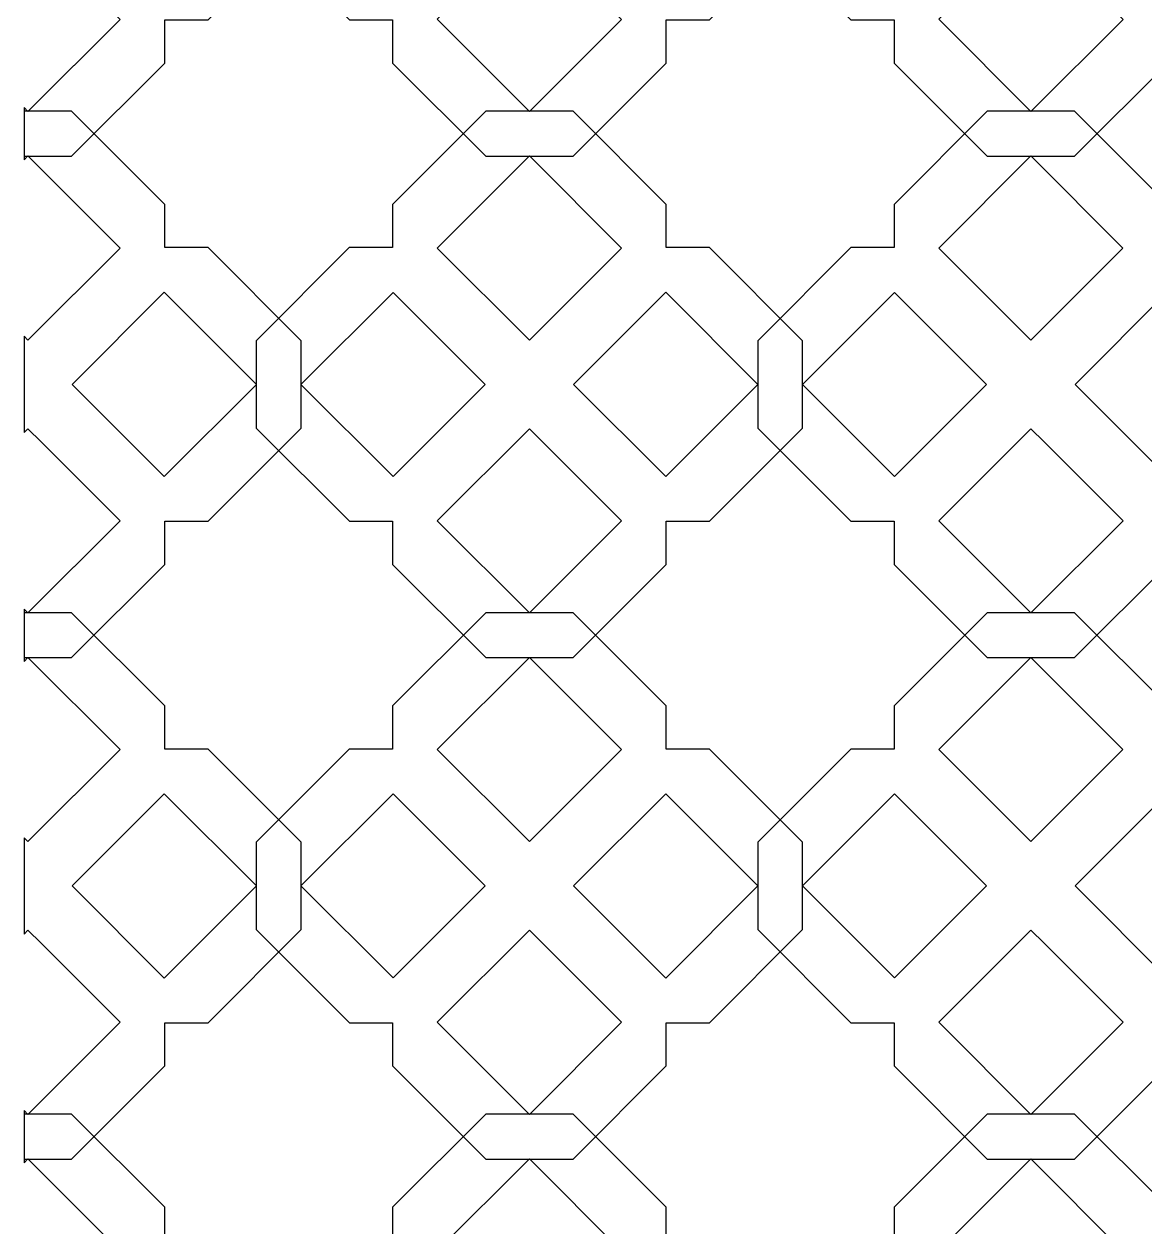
# Model space of a CAD drawing. Header units: centimetres. Extents: x -14.9 to -1.9, y -3.8 to 9.5.
# Drawn here: x -14.876 to -13.323, y -2.125 to -0.459 of the extents above; entities that cross this region are included whole.
import ezdxf

# ---------------------------------------------------------------- set-up
doc = ezdxf.new("R2010")
doc.units = ezdxf.units.CM
doc.header["$MEASUREMENT"] = 0
doc.layers.add('layer 1', color=7, linetype='Continuous')

msp = doc.modelspace()

# ---------------------------------------------------------------- linework, layer by layer
at = {"layer": 'layer 1', "color": 250}
for points, knots in [([(-14.87595, 0.11547), (-14.87595, 0.11547), (-14.80999, 0.11547), (-14.80999, 0.11547), (-14.80999, 0.11547), (-14.80999, 0.11547), (-14.68096, -0.01357), (-14.68096, -0.01357), (-14.68096, -0.01357), (-14.68096, -0.01357), (-14.68097, -0.07348), (-14.68097, -0.07348), (-14.68097, -0.07348), (-14.68097, -0.07348), (-14.62102, -0.07349), (-14.62102, -0.07349), (-14.62102, -0.07349), (-14.62102, -0.07349), (-14.49202, -0.20254), (-14.49202, -0.20254), (-14.49202, -0.20254), (-14.49202, -0.20254), (-14.49203, -0.32367), (-14.49203, -0.32367), (-14.49203, -0.32367), (-14.49203, -0.32367), (-14.62106, -0.45268), (-14.62106, -0.45268), (-14.62106, -0.45268), (-14.62106, -0.45268), (-14.68097, -0.45268), (-14.68097, -0.45268), (-14.68097, -0.45268), (-14.68097, -0.45268), (-14.681, -0.51259), (-14.681, -0.51259), (-14.681, -0.51259), (-14.681, -0.51259), (-14.81001, -0.64165), (-14.81001, -0.64165), (-14.81001, -0.64165), (-14.81001, -0.64165), (-14.87595, -0.64164), (-14.87595, -0.64164), (-14.87595, -0.64164), (-14.87595, -0.64164), (-14.87595, -0.57429), (-14.87595, -0.57429), (-14.87595, -0.57429), (-14.87595, -0.57429), (-14.87058, -0.57966), (-14.87058, -0.57966), (-14.87058, -0.57966), (-14.87058, -0.57966), (-14.74292, -0.45204), (-14.74292, -0.45204), (-14.74292, -0.45204), (-14.74292, -0.45204), (-14.85221, -0.34268), (-14.85221, -0.34268), (-14.85221, -0.34268), (-14.85221, -0.34268), (-14.87052, -0.32438), (-14.87052, -0.32438), (-14.87052, -0.32438), (-14.87052, -0.32438), (-14.87595, -0.32981), (-14.87595, -0.32981), (-14.87595, -0.32981), (-14.87595, -0.32981), (-14.87595, -0.19641), (-14.87595, -0.19641), (-14.87595, -0.19641), (-14.87595, -0.19641), (-14.87059, -0.20177), (-14.87059, -0.20177), (-14.87059, -0.20177), (-14.87059, -0.20177), (-14.74294, -0.07417), (-14.74294, -0.07417), (-14.74294, -0.07417), (-14.74294, -0.07417), (-14.87051, 0.05349), (-14.87051, 0.05349), (-14.87051, 0.05349), (-14.87051, 0.05349), (-14.87595, 0.04805), (-14.87595, 0.04805), (-14.87595, 0.04805), (-14.87595, 0.04805), (-14.87595, 0.11547), (-14.87595, 0.11547)], [0, 0, 0, 0, 0.0416667, 0.0416667, 0.0416667, 0.0416667, 0.0833333, 0.0833333, 0.0833333, 0.0833333, 0.125, 0.125, 0.125, 0.125, 0.1666667, 0.1666667, 0.1666667, 0.1666667, 0.2083333, 0.2083333, 0.2083333, 0.2083333, 0.25, 0.25, 0.25, 0.25, 0.2916667, 0.2916667, 0.2916667, 0.2916667, 0.3333333, 0.3333333, 0.3333333, 0.3333333, 0.375, 0.375, 0.375, 0.375, 0.4166667, 0.4166667, 0.4166667, 0.4166667, 0.4583333, 0.4583333, 0.4583333, 0.4583333, 0.5, 0.5, 0.5, 0.5, 0.5416667, 0.5416667, 0.5416667, 0.5416667, 0.5833333, 0.5833333, 0.5833333, 0.5833333, 0.625, 0.625, 0.625, 0.625, 0.6666667, 0.6666667, 0.6666667, 0.6666667, 0.7083333, 0.7083333, 0.7083333, 0.7083333, 0.75, 0.75, 0.75, 0.75, 0.7916667, 0.7916667, 0.7916667, 0.7916667, 0.8333333, 0.8333333, 0.8333333, 0.8333333, 0.875, 0.875, 0.875, 0.875, 0.9166667, 0.9166667, 0.9166667, 0.9166667, 1, 1, 1, 1]), ([(-14.23626, -0.64163), (-14.23626, -0.64163), (-14.36526, -0.51262), (-14.36526, -0.51262), (-14.36526, -0.51262), (-14.36526, -0.51262), (-14.36526, -0.45267), (-14.36526, -0.45267), (-14.36526, -0.45267), (-14.36526, -0.45267), (-14.4252, -0.45265), (-14.4252, -0.45265), (-14.4252, -0.45265), (-14.4252, -0.45265), (-14.55423, -0.32366), (-14.55423, -0.32366), (-14.55423, -0.32366), (-14.55423, -0.32366), (-14.55419, -0.20249), (-14.55419, -0.20249), (-14.55419, -0.20249), (-14.55419, -0.20249), (-14.42523, -0.07346), (-14.42523, -0.07346), (-14.42523, -0.07346), (-14.42523, -0.07346), (-14.36527, -0.07346), (-14.36527, -0.07346), (-14.36527, -0.07346), (-14.36527, -0.07346), (-14.36526, -0.01357), (-14.36526, -0.01357), (-14.36526, -0.01357), (-14.36526, -0.01357), (-14.23623, 0.11547), (-14.23623, 0.11547), (-14.23623, 0.11547), (-14.23623, 0.11547), (-14.11511, 0.11547), (-14.11511, 0.11547), (-14.11511, 0.11547), (-14.11511, 0.11547), (-13.98609, -0.01357), (-13.98609, -0.01357), (-13.98609, -0.01357), (-13.98609, -0.01357), (-13.9861, -0.07348), (-13.9861, -0.07348), (-13.9861, -0.07348), (-13.9861, -0.07348), (-13.92614, -0.07349), (-13.92614, -0.07349), (-13.92614, -0.07349), (-13.92614, -0.07349), (-13.79714, -0.20254), (-13.79714, -0.20254), (-13.79714, -0.20254), (-13.79714, -0.20254), (-13.79715, -0.32367), (-13.79715, -0.32367), (-13.79715, -0.32367), (-13.79715, -0.32367), (-13.92618, -0.45268), (-13.92618, -0.45268), (-13.92618, -0.45268), (-13.92618, -0.45268), (-13.9861, -0.45268), (-13.9861, -0.45268), (-13.9861, -0.45268), (-13.9861, -0.45268), (-13.98612, -0.51259), (-13.98612, -0.51259), (-13.98612, -0.51259), (-13.98612, -0.51259), (-14.11513, -0.64165), (-14.11513, -0.64165), (-14.11513, -0.64165), (-14.11513, -0.64165), (-14.23626, -0.64163), (-14.23626, -0.64163)], [0, 0, 0, 0, 0.047619, 0.047619, 0.047619, 0.047619, 0.0952381, 0.0952381, 0.0952381, 0.0952381, 0.1428571, 0.1428571, 0.1428571, 0.1428571, 0.1904762, 0.1904762, 0.1904762, 0.1904762, 0.2380952, 0.2380952, 0.2380952, 0.2380952, 0.2857143, 0.2857143, 0.2857143, 0.2857143, 0.3333333, 0.3333333, 0.3333333, 0.3333333, 0.3809524, 0.3809524, 0.3809524, 0.3809524, 0.4285714, 0.4285714, 0.4285714, 0.4285714, 0.4761905, 0.4761905, 0.4761905, 0.4761905, 0.5238095, 0.5238095, 0.5238095, 0.5238095, 0.5714286, 0.5714286, 0.5714286, 0.5714286, 0.6190476, 0.6190476, 0.6190476, 0.6190476, 0.6666667, 0.6666667, 0.6666667, 0.6666667, 0.7142857, 0.7142857, 0.7142857, 0.7142857, 0.7619048, 0.7619048, 0.7619048, 0.7619048, 0.8095238, 0.8095238, 0.8095238, 0.8095238, 0.8571429, 0.8571429, 0.8571429, 0.8571429, 0.9047619, 0.9047619, 0.9047619, 0.9047619, 1, 1, 1, 1]), ([(-13.54138, -0.64163), (-13.54138, -0.64163), (-13.67038, -0.51262), (-13.67038, -0.51262), (-13.67038, -0.51262), (-13.67038, -0.51262), (-13.67038, -0.45267), (-13.67038, -0.45267), (-13.67038, -0.45267), (-13.67038, -0.45267), (-13.73032, -0.45265), (-13.73032, -0.45265), (-13.73032, -0.45265), (-13.73032, -0.45265), (-13.85935, -0.32366), (-13.85935, -0.32366), (-13.85935, -0.32366), (-13.85935, -0.32366), (-13.85931, -0.20249), (-13.85931, -0.20249), (-13.85931, -0.20249), (-13.85931, -0.20249), (-13.73035, -0.07346), (-13.73035, -0.07346), (-13.73035, -0.07346), (-13.73035, -0.07346), (-13.67039, -0.07346), (-13.67039, -0.07346), (-13.67039, -0.07346), (-13.67039, -0.07346), (-13.67038, -0.01357), (-13.67038, -0.01357), (-13.67038, -0.01357), (-13.67038, -0.01357), (-13.54135, 0.11547), (-13.54135, 0.11547), (-13.54135, 0.11547), (-13.54135, 0.11547), (-13.42023, 0.11547), (-13.42023, 0.11547), (-13.42023, 0.11547), (-13.42023, 0.11547), (-13.29121, -0.01357), (-13.29121, -0.01357), (-13.29121, -0.01357), (-13.29121, -0.01357), (-13.29122, -0.07348), (-13.29122, -0.07348), (-13.29122, -0.07348), (-13.29122, -0.07348), (-13.23126, -0.07349), (-13.23126, -0.07349), (-13.23126, -0.07349), (-13.23126, -0.07349), (-13.10226, -0.20254), (-13.10226, -0.20254), (-13.10226, -0.20254), (-13.10226, -0.20254), (-13.10227, -0.32367), (-13.10227, -0.32367), (-13.10227, -0.32367), (-13.10227, -0.32367), (-13.2313, -0.45268), (-13.2313, -0.45268), (-13.2313, -0.45268), (-13.2313, -0.45268), (-13.29122, -0.45268), (-13.29122, -0.45268), (-13.29122, -0.45268), (-13.29122, -0.45268), (-13.29124, -0.51259), (-13.29124, -0.51259), (-13.29124, -0.51259), (-13.29124, -0.51259), (-13.42025, -0.64165), (-13.42025, -0.64165), (-13.42025, -0.64165), (-13.42025, -0.64165), (-13.54138, -0.64163), (-13.54138, -0.64163)], [0, 0, 0, 0, 0.047619, 0.047619, 0.047619, 0.047619, 0.0952381, 0.0952381, 0.0952381, 0.0952381, 0.1428571, 0.1428571, 0.1428571, 0.1428571, 0.1904762, 0.1904762, 0.1904762, 0.1904762, 0.2380952, 0.2380952, 0.2380952, 0.2380952, 0.2857143, 0.2857143, 0.2857143, 0.2857143, 0.3333333, 0.3333333, 0.3333333, 0.3333333, 0.3809524, 0.3809524, 0.3809524, 0.3809524, 0.4285714, 0.4285714, 0.4285714, 0.4285714, 0.4761905, 0.4761905, 0.4761905, 0.4761905, 0.5238095, 0.5238095, 0.5238095, 0.5238095, 0.5714286, 0.5714286, 0.5714286, 0.5714286, 0.6190476, 0.6190476, 0.6190476, 0.6190476, 0.6666667, 0.6666667, 0.6666667, 0.6666667, 0.7142857, 0.7142857, 0.7142857, 0.7142857, 0.7619048, 0.7619048, 0.7619048, 0.7619048, 0.8095238, 0.8095238, 0.8095238, 0.8095238, 0.8571429, 0.8571429, 0.8571429, 0.8571429, 0.9047619, 0.9047619, 0.9047619, 0.9047619, 1, 1, 1, 1]), ([(-14.15733, -0.34268), (-14.15733, -0.34268), (-14.17564, -0.32438), (-14.17564, -0.32438), (-14.17564, -0.32438), (-14.17564, -0.32438), (-14.30332, -0.45199), (-14.30332, -0.45199), (-14.30332, -0.45199), (-14.30332, -0.45199), (-14.1757, -0.57966), (-14.1757, -0.57966), (-14.1757, -0.57966), (-14.1757, -0.57966), (-14.04804, -0.45204), (-14.04804, -0.45204), (-14.04804, -0.45204), (-14.04804, -0.45204), (-14.15733, -0.34268), (-14.15733, -0.34268)], [0, 0, 0, 0, 0.1666667, 0.1666667, 0.1666667, 0.1666667, 0.3333333, 0.3333333, 0.3333333, 0.3333333, 0.5, 0.5, 0.5, 0.5, 0.6666667, 0.6666667, 0.6666667, 0.6666667, 1, 1, 1, 1]), ([(-13.46245, -0.34268), (-13.46245, -0.34268), (-13.48076, -0.32438), (-13.48076, -0.32438), (-13.48076, -0.32438), (-13.48076, -0.32438), (-13.60844, -0.45199), (-13.60844, -0.45199), (-13.60844, -0.45199), (-13.60844, -0.45199), (-13.48082, -0.57966), (-13.48082, -0.57966), (-13.48082, -0.57966), (-13.48082, -0.57966), (-13.35316, -0.45204), (-13.35316, -0.45204), (-13.35316, -0.45204), (-13.35316, -0.45204), (-13.46245, -0.34268), (-13.46245, -0.34268)], [0, 0, 0, 0, 0.1666667, 0.1666667, 0.1666667, 0.1666667, 0.3333333, 0.3333333, 0.3333333, 0.3333333, 0.5, 0.5, 0.5, 0.5, 0.6666667, 0.6666667, 0.6666667, 0.6666667, 1, 1, 1, 1]), ([(-14.87595, -0.57941), (-14.87595, -0.57941), (-14.80999, -0.57941), (-14.80999, -0.57941), (-14.80999, -0.57941), (-14.80999, -0.57941), (-14.68096, -0.70845), (-14.68096, -0.70845), (-14.68096, -0.70845), (-14.68096, -0.70845), (-14.68097, -0.76836), (-14.68097, -0.76836), (-14.68097, -0.76836), (-14.68097, -0.76836), (-14.62102, -0.76837), (-14.62102, -0.76837), (-14.62102, -0.76837), (-14.62102, -0.76837), (-14.49202, -0.89742), (-14.49202, -0.89742), (-14.49202, -0.89742), (-14.49202, -0.89742), (-14.49203, -1.01855), (-14.49203, -1.01855), (-14.49203, -1.01855), (-14.49203, -1.01855), (-14.62106, -1.14756), (-14.62106, -1.14756), (-14.62106, -1.14756), (-14.62106, -1.14756), (-14.68097, -1.14756), (-14.68097, -1.14756), (-14.68097, -1.14756), (-14.68097, -1.14756), (-14.681, -1.20746), (-14.681, -1.20746), (-14.681, -1.20746), (-14.681, -1.20746), (-14.81001, -1.33653), (-14.81001, -1.33653), (-14.81001, -1.33653), (-14.81001, -1.33653), (-14.87595, -1.33652), (-14.87595, -1.33652), (-14.87595, -1.33652), (-14.87595, -1.33652), (-14.87595, -1.26917), (-14.87595, -1.26917), (-14.87595, -1.26917), (-14.87595, -1.26917), (-14.87058, -1.27454), (-14.87058, -1.27454), (-14.87058, -1.27454), (-14.87058, -1.27454), (-14.74292, -1.14692), (-14.74292, -1.14692), (-14.74292, -1.14692), (-14.74292, -1.14692), (-14.85221, -1.03756), (-14.85221, -1.03756), (-14.85221, -1.03756), (-14.85221, -1.03756), (-14.87052, -1.01926), (-14.87052, -1.01926), (-14.87052, -1.01926), (-14.87052, -1.01926), (-14.87595, -1.02469), (-14.87595, -1.02469), (-14.87595, -1.02469), (-14.87595, -1.02469), (-14.87595, -0.89128), (-14.87595, -0.89128), (-14.87595, -0.89128), (-14.87595, -0.89128), (-14.87059, -0.89664), (-14.87059, -0.89664), (-14.87059, -0.89664), (-14.87059, -0.89664), (-14.74294, -0.76905), (-14.74294, -0.76905), (-14.74294, -0.76905), (-14.74294, -0.76905), (-14.87051, -0.64139), (-14.87051, -0.64139), (-14.87051, -0.64139), (-14.87051, -0.64139), (-14.87595, -0.64683), (-14.87595, -0.64683), (-14.87595, -0.64683), (-14.87595, -0.64683), (-14.87595, -0.57941), (-14.87595, -0.57941)], [0, 0, 0, 0, 0.0416667, 0.0416667, 0.0416667, 0.0416667, 0.0833333, 0.0833333, 0.0833333, 0.0833333, 0.125, 0.125, 0.125, 0.125, 0.1666667, 0.1666667, 0.1666667, 0.1666667, 0.2083333, 0.2083333, 0.2083333, 0.2083333, 0.25, 0.25, 0.25, 0.25, 0.2916667, 0.2916667, 0.2916667, 0.2916667, 0.3333333, 0.3333333, 0.3333333, 0.3333333, 0.375, 0.375, 0.375, 0.375, 0.4166667, 0.4166667, 0.4166667, 0.4166667, 0.4583333, 0.4583333, 0.4583333, 0.4583333, 0.5, 0.5, 0.5, 0.5, 0.5416667, 0.5416667, 0.5416667, 0.5416667, 0.5833333, 0.5833333, 0.5833333, 0.5833333, 0.625, 0.625, 0.625, 0.625, 0.6666667, 0.6666667, 0.6666667, 0.6666667, 0.7083333, 0.7083333, 0.7083333, 0.7083333, 0.75, 0.75, 0.75, 0.75, 0.7916667, 0.7916667, 0.7916667, 0.7916667, 0.8333333, 0.8333333, 0.8333333, 0.8333333, 0.875, 0.875, 0.875, 0.875, 0.9166667, 0.9166667, 0.9166667, 0.9166667, 1, 1, 1, 1]), ([(-14.23626, -1.33651), (-14.23626, -1.33651), (-14.36526, -1.2075), (-14.36526, -1.2075), (-14.36526, -1.2075), (-14.36526, -1.2075), (-14.36526, -1.14755), (-14.36526, -1.14755), (-14.36526, -1.14755), (-14.36526, -1.14755), (-14.4252, -1.14753), (-14.4252, -1.14753), (-14.4252, -1.14753), (-14.4252, -1.14753), (-14.55423, -1.01854), (-14.55423, -1.01854), (-14.55423, -1.01854), (-14.55423, -1.01854), (-14.55419, -0.89737), (-14.55419, -0.89737), (-14.55419, -0.89737), (-14.55419, -0.89737), (-14.42523, -0.76834), (-14.42523, -0.76834), (-14.42523, -0.76834), (-14.42523, -0.76834), (-14.36527, -0.76834), (-14.36527, -0.76834), (-14.36527, -0.76834), (-14.36527, -0.76834), (-14.36526, -0.70845), (-14.36526, -0.70845), (-14.36526, -0.70845), (-14.36526, -0.70845), (-14.23623, -0.57941), (-14.23623, -0.57941), (-14.23623, -0.57941), (-14.23623, -0.57941), (-14.11511, -0.57941), (-14.11511, -0.57941), (-14.11511, -0.57941), (-14.11511, -0.57941), (-13.98609, -0.70845), (-13.98609, -0.70845), (-13.98609, -0.70845), (-13.98609, -0.70845), (-13.9861, -0.76836), (-13.9861, -0.76836), (-13.9861, -0.76836), (-13.9861, -0.76836), (-13.92614, -0.76837), (-13.92614, -0.76837), (-13.92614, -0.76837), (-13.92614, -0.76837), (-13.79714, -0.89742), (-13.79714, -0.89742), (-13.79714, -0.89742), (-13.79714, -0.89742), (-13.79715, -1.01855), (-13.79715, -1.01855), (-13.79715, -1.01855), (-13.79715, -1.01855), (-13.92618, -1.14756), (-13.92618, -1.14756), (-13.92618, -1.14756), (-13.92618, -1.14756), (-13.9861, -1.14756), (-13.9861, -1.14756), (-13.9861, -1.14756), (-13.9861, -1.14756), (-13.98612, -1.20746), (-13.98612, -1.20746), (-13.98612, -1.20746), (-13.98612, -1.20746), (-14.11513, -1.33653), (-14.11513, -1.33653), (-14.11513, -1.33653), (-14.11513, -1.33653), (-14.23626, -1.33651), (-14.23626, -1.33651)], [0, 0, 0, 0, 0.047619, 0.047619, 0.047619, 0.047619, 0.0952381, 0.0952381, 0.0952381, 0.0952381, 0.1428571, 0.1428571, 0.1428571, 0.1428571, 0.1904762, 0.1904762, 0.1904762, 0.1904762, 0.2380952, 0.2380952, 0.2380952, 0.2380952, 0.2857143, 0.2857143, 0.2857143, 0.2857143, 0.3333333, 0.3333333, 0.3333333, 0.3333333, 0.3809524, 0.3809524, 0.3809524, 0.3809524, 0.4285714, 0.4285714, 0.4285714, 0.4285714, 0.4761905, 0.4761905, 0.4761905, 0.4761905, 0.5238095, 0.5238095, 0.5238095, 0.5238095, 0.5714286, 0.5714286, 0.5714286, 0.5714286, 0.6190476, 0.6190476, 0.6190476, 0.6190476, 0.6666667, 0.6666667, 0.6666667, 0.6666667, 0.7142857, 0.7142857, 0.7142857, 0.7142857, 0.7619048, 0.7619048, 0.7619048, 0.7619048, 0.8095238, 0.8095238, 0.8095238, 0.8095238, 0.8571429, 0.8571429, 0.8571429, 0.8571429, 0.9047619, 0.9047619, 0.9047619, 0.9047619, 1, 1, 1, 1]), ([(-13.54138, -1.33651), (-13.54138, -1.33651), (-13.67038, -1.2075), (-13.67038, -1.2075), (-13.67038, -1.2075), (-13.67038, -1.2075), (-13.67038, -1.14755), (-13.67038, -1.14755), (-13.67038, -1.14755), (-13.67038, -1.14755), (-13.73032, -1.14753), (-13.73032, -1.14753), (-13.73032, -1.14753), (-13.73032, -1.14753), (-13.85935, -1.01854), (-13.85935, -1.01854), (-13.85935, -1.01854), (-13.85935, -1.01854), (-13.85931, -0.89737), (-13.85931, -0.89737), (-13.85931, -0.89737), (-13.85931, -0.89737), (-13.73035, -0.76834), (-13.73035, -0.76834), (-13.73035, -0.76834), (-13.73035, -0.76834), (-13.67039, -0.76834), (-13.67039, -0.76834), (-13.67039, -0.76834), (-13.67039, -0.76834), (-13.67038, -0.70845), (-13.67038, -0.70845), (-13.67038, -0.70845), (-13.67038, -0.70845), (-13.54135, -0.57941), (-13.54135, -0.57941), (-13.54135, -0.57941), (-13.54135, -0.57941), (-13.42023, -0.57941), (-13.42023, -0.57941), (-13.42023, -0.57941), (-13.42023, -0.57941), (-13.29121, -0.70845), (-13.29121, -0.70845), (-13.29121, -0.70845), (-13.29121, -0.70845), (-13.29122, -0.76836), (-13.29122, -0.76836), (-13.29122, -0.76836), (-13.29122, -0.76836), (-13.23126, -0.76837), (-13.23126, -0.76837), (-13.23126, -0.76837), (-13.23126, -0.76837), (-13.10226, -0.89742), (-13.10226, -0.89742), (-13.10226, -0.89742), (-13.10226, -0.89742), (-13.10227, -1.01855), (-13.10227, -1.01855), (-13.10227, -1.01855), (-13.10227, -1.01855), (-13.2313, -1.14756), (-13.2313, -1.14756), (-13.2313, -1.14756), (-13.2313, -1.14756), (-13.29122, -1.14756), (-13.29122, -1.14756), (-13.29122, -1.14756), (-13.29122, -1.14756), (-13.29124, -1.20746), (-13.29124, -1.20746), (-13.29124, -1.20746), (-13.29124, -1.20746), (-13.42025, -1.33653), (-13.42025, -1.33653), (-13.42025, -1.33653), (-13.42025, -1.33653), (-13.54138, -1.33651), (-13.54138, -1.33651)], [0, 0, 0, 0, 0.047619, 0.047619, 0.047619, 0.047619, 0.0952381, 0.0952381, 0.0952381, 0.0952381, 0.1428571, 0.1428571, 0.1428571, 0.1428571, 0.1904762, 0.1904762, 0.1904762, 0.1904762, 0.2380952, 0.2380952, 0.2380952, 0.2380952, 0.2857143, 0.2857143, 0.2857143, 0.2857143, 0.3333333, 0.3333333, 0.3333333, 0.3333333, 0.3809524, 0.3809524, 0.3809524, 0.3809524, 0.4285714, 0.4285714, 0.4285714, 0.4285714, 0.4761905, 0.4761905, 0.4761905, 0.4761905, 0.5238095, 0.5238095, 0.5238095, 0.5238095, 0.5714286, 0.5714286, 0.5714286, 0.5714286, 0.6190476, 0.6190476, 0.6190476, 0.6190476, 0.6666667, 0.6666667, 0.6666667, 0.6666667, 0.7142857, 0.7142857, 0.7142857, 0.7142857, 0.7619048, 0.7619048, 0.7619048, 0.7619048, 0.8095238, 0.8095238, 0.8095238, 0.8095238, 0.8571429, 0.8571429, 0.8571429, 0.8571429, 0.9047619, 0.9047619, 0.9047619, 0.9047619, 1, 1, 1, 1]), ([(-14.17571, -0.89664), (-14.17571, -0.89664), (-14.30334, -0.769), (-14.30334, -0.769), (-14.30334, -0.769), (-14.30334, -0.769), (-14.17563, -0.64139), (-14.17563, -0.64139), (-14.17563, -0.64139), (-14.17563, -0.64139), (-14.04806, -0.76905), (-14.04806, -0.76905), (-14.04806, -0.76905), (-14.04806, -0.76905), (-14.17571, -0.89664), (-14.17571, -0.89664)], [0, 0, 0, 0, 0.2, 0.2, 0.2, 0.2, 0.4, 0.4, 0.4, 0.4, 0.6, 0.6, 0.6, 0.6, 1, 1, 1, 1]), ([(-13.48083, -0.89664), (-13.48083, -0.89664), (-13.60846, -0.769), (-13.60846, -0.769), (-13.60846, -0.769), (-13.60846, -0.769), (-13.48075, -0.64139), (-13.48075, -0.64139), (-13.48075, -0.64139), (-13.48075, -0.64139), (-13.35318, -0.76905), (-13.35318, -0.76905), (-13.35318, -0.76905), (-13.35318, -0.76905), (-13.48083, -0.89664), (-13.48083, -0.89664)], [0, 0, 0, 0, 0.2, 0.2, 0.2, 0.2, 0.4, 0.4, 0.4, 0.4, 0.6, 0.6, 0.6, 0.6, 1, 1, 1, 1]), ([(-14.68162, -1.08562), (-14.68162, -1.08562), (-14.80926, -0.95794), (-14.80926, -0.95794), (-14.80926, -0.95794), (-14.80926, -0.95794), (-14.68161, -0.83031), (-14.68161, -0.83031), (-14.68161, -0.83031), (-14.68161, -0.83031), (-14.55399, -0.95797), (-14.55399, -0.95797), (-14.55399, -0.95797), (-14.55399, -0.95797), (-14.68162, -1.08562), (-14.68162, -1.08562)], [0, 0, 0, 0, 0.2, 0.2, 0.2, 0.2, 0.4, 0.4, 0.4, 0.4, 0.6, 0.6, 0.6, 0.6, 1, 1, 1, 1]), ([(-14.36463, -1.0856), (-14.36463, -1.0856), (-14.49227, -0.95795), (-14.49227, -0.95795), (-14.49227, -0.95795), (-14.49227, -0.95795), (-14.36458, -0.83034), (-14.36458, -0.83034), (-14.36458, -0.83034), (-14.36458, -0.83034), (-14.237, -0.95798), (-14.237, -0.95798), (-14.237, -0.95798), (-14.237, -0.95798), (-14.36463, -1.0856), (-14.36463, -1.0856)], [0, 0, 0, 0, 0.2, 0.2, 0.2, 0.2, 0.4, 0.4, 0.4, 0.4, 0.6, 0.6, 0.6, 0.6, 1, 1, 1, 1]), ([(-13.98674, -1.08562), (-13.98674, -1.08562), (-14.11438, -0.95794), (-14.11438, -0.95794), (-14.11438, -0.95794), (-14.11438, -0.95794), (-13.98673, -0.83031), (-13.98673, -0.83031), (-13.98673, -0.83031), (-13.98673, -0.83031), (-13.85911, -0.95797), (-13.85911, -0.95797), (-13.85911, -0.95797), (-13.85911, -0.95797), (-13.98674, -1.08562), (-13.98674, -1.08562)], [0, 0, 0, 0, 0.2, 0.2, 0.2, 0.2, 0.4, 0.4, 0.4, 0.4, 0.6, 0.6, 0.6, 0.6, 1, 1, 1, 1]), ([(-13.66975, -1.0856), (-13.66975, -1.0856), (-13.79739, -0.95795), (-13.79739, -0.95795), (-13.79739, -0.95795), (-13.79739, -0.95795), (-13.6697, -0.83034), (-13.6697, -0.83034), (-13.6697, -0.83034), (-13.6697, -0.83034), (-13.54212, -0.95798), (-13.54212, -0.95798), (-13.54212, -0.95798), (-13.54212, -0.95798), (-13.66975, -1.0856), (-13.66975, -1.0856)], [0, 0, 0, 0, 0.2, 0.2, 0.2, 0.2, 0.4, 0.4, 0.4, 0.4, 0.6, 0.6, 0.6, 0.6, 1, 1, 1, 1]), ([(-13.29186, -1.08562), (-13.29186, -1.08562), (-13.4195, -0.95794), (-13.4195, -0.95794), (-13.4195, -0.95794), (-13.4195, -0.95794), (-13.29185, -0.83031), (-13.29185, -0.83031), (-13.29185, -0.83031), (-13.29185, -0.83031), (-13.16423, -0.95797), (-13.16423, -0.95797), (-13.16423, -0.95797), (-13.16423, -0.95797), (-13.29186, -1.08562), (-13.29186, -1.08562)], [0, 0, 0, 0, 0.2, 0.2, 0.2, 0.2, 0.4, 0.4, 0.4, 0.4, 0.6, 0.6, 0.6, 0.6, 1, 1, 1, 1]), ([(-14.15733, -1.03756), (-14.15733, -1.03756), (-14.17564, -1.01926), (-14.17564, -1.01926), (-14.17564, -1.01926), (-14.17564, -1.01926), (-14.30332, -1.14687), (-14.30332, -1.14687), (-14.30332, -1.14687), (-14.30332, -1.14687), (-14.1757, -1.27454), (-14.1757, -1.27454), (-14.1757, -1.27454), (-14.1757, -1.27454), (-14.04804, -1.14692), (-14.04804, -1.14692), (-14.04804, -1.14692), (-14.04804, -1.14692), (-14.15733, -1.03756), (-14.15733, -1.03756)], [0, 0, 0, 0, 0.1666667, 0.1666667, 0.1666667, 0.1666667, 0.3333333, 0.3333333, 0.3333333, 0.3333333, 0.5, 0.5, 0.5, 0.5, 0.6666667, 0.6666667, 0.6666667, 0.6666667, 1, 1, 1, 1]), ([(-13.46245, -1.03756), (-13.46245, -1.03756), (-13.48076, -1.01926), (-13.48076, -1.01926), (-13.48076, -1.01926), (-13.48076, -1.01926), (-13.60844, -1.14687), (-13.60844, -1.14687), (-13.60844, -1.14687), (-13.60844, -1.14687), (-13.48082, -1.27454), (-13.48082, -1.27454), (-13.48082, -1.27454), (-13.48082, -1.27454), (-13.35316, -1.14692), (-13.35316, -1.14692), (-13.35316, -1.14692), (-13.35316, -1.14692), (-13.46245, -1.03756), (-13.46245, -1.03756)], [0, 0, 0, 0, 0.1666667, 0.1666667, 0.1666667, 0.1666667, 0.3333333, 0.3333333, 0.3333333, 0.3333333, 0.5, 0.5, 0.5, 0.5, 0.6666667, 0.6666667, 0.6666667, 0.6666667, 1, 1, 1, 1]), ([(-14.87595, -1.27429), (-14.87595, -1.27429), (-14.80999, -1.27429), (-14.80999, -1.27429), (-14.80999, -1.27429), (-14.80999, -1.27429), (-14.68096, -1.40333), (-14.68096, -1.40333), (-14.68096, -1.40333), (-14.68096, -1.40333), (-14.68097, -1.46324), (-14.68097, -1.46324), (-14.68097, -1.46324), (-14.68097, -1.46324), (-14.62102, -1.46325), (-14.62102, -1.46325), (-14.62102, -1.46325), (-14.62102, -1.46325), (-14.49202, -1.5923), (-14.49202, -1.5923), (-14.49202, -1.5923), (-14.49202, -1.5923), (-14.49203, -1.71343), (-14.49203, -1.71343), (-14.49203, -1.71343), (-14.49203, -1.71343), (-14.62106, -1.84244), (-14.62106, -1.84244), (-14.62106, -1.84244), (-14.62106, -1.84244), (-14.68097, -1.84244), (-14.68097, -1.84244), (-14.68097, -1.84244), (-14.68097, -1.84244), (-14.681, -1.90234), (-14.681, -1.90234), (-14.681, -1.90234), (-14.681, -1.90234), (-14.81001, -2.03141), (-14.81001, -2.03141), (-14.81001, -2.03141), (-14.81001, -2.03141), (-14.87595, -2.0314), (-14.87595, -2.0314), (-14.87595, -2.0314), (-14.87595, -2.0314), (-14.87595, -1.96405), (-14.87595, -1.96405), (-14.87595, -1.96405), (-14.87595, -1.96405), (-14.87058, -1.96942), (-14.87058, -1.96942), (-14.87058, -1.96942), (-14.87058, -1.96942), (-14.74292, -1.8418), (-14.74292, -1.8418), (-14.74292, -1.8418), (-14.74292, -1.8418), (-14.85221, -1.73244), (-14.85221, -1.73244), (-14.85221, -1.73244), (-14.85221, -1.73244), (-14.87052, -1.71414), (-14.87052, -1.71414), (-14.87052, -1.71414), (-14.87052, -1.71414), (-14.87595, -1.71957), (-14.87595, -1.71957), (-14.87595, -1.71957), (-14.87595, -1.71957), (-14.87595, -1.58616), (-14.87595, -1.58616), (-14.87595, -1.58616), (-14.87595, -1.58616), (-14.87059, -1.59152), (-14.87059, -1.59152), (-14.87059, -1.59152), (-14.87059, -1.59152), (-14.74294, -1.46393), (-14.74294, -1.46393), (-14.74294, -1.46393), (-14.74294, -1.46393), (-14.87051, -1.33627), (-14.87051, -1.33627), (-14.87051, -1.33627), (-14.87051, -1.33627), (-14.87595, -1.34171), (-14.87595, -1.34171), (-14.87595, -1.34171), (-14.87595, -1.34171), (-14.87595, -1.27429), (-14.87595, -1.27429)], [0, 0, 0, 0, 0.0416667, 0.0416667, 0.0416667, 0.0416667, 0.0833333, 0.0833333, 0.0833333, 0.0833333, 0.125, 0.125, 0.125, 0.125, 0.1666667, 0.1666667, 0.1666667, 0.1666667, 0.2083333, 0.2083333, 0.2083333, 0.2083333, 0.25, 0.25, 0.25, 0.25, 0.2916667, 0.2916667, 0.2916667, 0.2916667, 0.3333333, 0.3333333, 0.3333333, 0.3333333, 0.375, 0.375, 0.375, 0.375, 0.4166667, 0.4166667, 0.4166667, 0.4166667, 0.4583333, 0.4583333, 0.4583333, 0.4583333, 0.5, 0.5, 0.5, 0.5, 0.5416667, 0.5416667, 0.5416667, 0.5416667, 0.5833333, 0.5833333, 0.5833333, 0.5833333, 0.625, 0.625, 0.625, 0.625, 0.6666667, 0.6666667, 0.6666667, 0.6666667, 0.7083333, 0.7083333, 0.7083333, 0.7083333, 0.75, 0.75, 0.75, 0.75, 0.7916667, 0.7916667, 0.7916667, 0.7916667, 0.8333333, 0.8333333, 0.8333333, 0.8333333, 0.875, 0.875, 0.875, 0.875, 0.9166667, 0.9166667, 0.9166667, 0.9166667, 1, 1, 1, 1]), ([(-14.23626, -2.03139), (-14.23626, -2.03139), (-14.36526, -1.90238), (-14.36526, -1.90238), (-14.36526, -1.90238), (-14.36526, -1.90238), (-14.36526, -1.84243), (-14.36526, -1.84243), (-14.36526, -1.84243), (-14.36526, -1.84243), (-14.4252, -1.84241), (-14.4252, -1.84241), (-14.4252, -1.84241), (-14.4252, -1.84241), (-14.55423, -1.71342), (-14.55423, -1.71342), (-14.55423, -1.71342), (-14.55423, -1.71342), (-14.55419, -1.59225), (-14.55419, -1.59225), (-14.55419, -1.59225), (-14.55419, -1.59225), (-14.42523, -1.46322), (-14.42523, -1.46322), (-14.42523, -1.46322), (-14.42523, -1.46322), (-14.36527, -1.46322), (-14.36527, -1.46322), (-14.36527, -1.46322), (-14.36527, -1.46322), (-14.36526, -1.40333), (-14.36526, -1.40333), (-14.36526, -1.40333), (-14.36526, -1.40333), (-14.23623, -1.27429), (-14.23623, -1.27429), (-14.23623, -1.27429), (-14.23623, -1.27429), (-14.11511, -1.27429), (-14.11511, -1.27429), (-14.11511, -1.27429), (-14.11511, -1.27429), (-13.98609, -1.40333), (-13.98609, -1.40333), (-13.98609, -1.40333), (-13.98609, -1.40333), (-13.9861, -1.46324), (-13.9861, -1.46324), (-13.9861, -1.46324), (-13.9861, -1.46324), (-13.92614, -1.46325), (-13.92614, -1.46325), (-13.92614, -1.46325), (-13.92614, -1.46325), (-13.79714, -1.5923), (-13.79714, -1.5923), (-13.79714, -1.5923), (-13.79714, -1.5923), (-13.79715, -1.71343), (-13.79715, -1.71343), (-13.79715, -1.71343), (-13.79715, -1.71343), (-13.92618, -1.84244), (-13.92618, -1.84244), (-13.92618, -1.84244), (-13.92618, -1.84244), (-13.9861, -1.84244), (-13.9861, -1.84244), (-13.9861, -1.84244), (-13.9861, -1.84244), (-13.98612, -1.90234), (-13.98612, -1.90234), (-13.98612, -1.90234), (-13.98612, -1.90234), (-14.11513, -2.03141), (-14.11513, -2.03141), (-14.11513, -2.03141), (-14.11513, -2.03141), (-14.23626, -2.03139), (-14.23626, -2.03139)], [0, 0, 0, 0, 0.047619, 0.047619, 0.047619, 0.047619, 0.0952381, 0.0952381, 0.0952381, 0.0952381, 0.1428571, 0.1428571, 0.1428571, 0.1428571, 0.1904762, 0.1904762, 0.1904762, 0.1904762, 0.2380952, 0.2380952, 0.2380952, 0.2380952, 0.2857143, 0.2857143, 0.2857143, 0.2857143, 0.3333333, 0.3333333, 0.3333333, 0.3333333, 0.3809524, 0.3809524, 0.3809524, 0.3809524, 0.4285714, 0.4285714, 0.4285714, 0.4285714, 0.4761905, 0.4761905, 0.4761905, 0.4761905, 0.5238095, 0.5238095, 0.5238095, 0.5238095, 0.5714286, 0.5714286, 0.5714286, 0.5714286, 0.6190476, 0.6190476, 0.6190476, 0.6190476, 0.6666667, 0.6666667, 0.6666667, 0.6666667, 0.7142857, 0.7142857, 0.7142857, 0.7142857, 0.7619048, 0.7619048, 0.7619048, 0.7619048, 0.8095238, 0.8095238, 0.8095238, 0.8095238, 0.8571429, 0.8571429, 0.8571429, 0.8571429, 0.9047619, 0.9047619, 0.9047619, 0.9047619, 1, 1, 1, 1]), ([(-13.54138, -2.03139), (-13.54138, -2.03139), (-13.67038, -1.90238), (-13.67038, -1.90238), (-13.67038, -1.90238), (-13.67038, -1.90238), (-13.67038, -1.84243), (-13.67038, -1.84243), (-13.67038, -1.84243), (-13.67038, -1.84243), (-13.73032, -1.84241), (-13.73032, -1.84241), (-13.73032, -1.84241), (-13.73032, -1.84241), (-13.85935, -1.71342), (-13.85935, -1.71342), (-13.85935, -1.71342), (-13.85935, -1.71342), (-13.85931, -1.59225), (-13.85931, -1.59225), (-13.85931, -1.59225), (-13.85931, -1.59225), (-13.73035, -1.46322), (-13.73035, -1.46322), (-13.73035, -1.46322), (-13.73035, -1.46322), (-13.67039, -1.46322), (-13.67039, -1.46322), (-13.67039, -1.46322), (-13.67039, -1.46322), (-13.67038, -1.40333), (-13.67038, -1.40333), (-13.67038, -1.40333), (-13.67038, -1.40333), (-13.54135, -1.27429), (-13.54135, -1.27429), (-13.54135, -1.27429), (-13.54135, -1.27429), (-13.42023, -1.27429), (-13.42023, -1.27429), (-13.42023, -1.27429), (-13.42023, -1.27429), (-13.29121, -1.40333), (-13.29121, -1.40333), (-13.29121, -1.40333), (-13.29121, -1.40333), (-13.29122, -1.46324), (-13.29122, -1.46324), (-13.29122, -1.46324), (-13.29122, -1.46324), (-13.23126, -1.46325), (-13.23126, -1.46325), (-13.23126, -1.46325), (-13.23126, -1.46325), (-13.10226, -1.5923), (-13.10226, -1.5923), (-13.10226, -1.5923), (-13.10226, -1.5923), (-13.10227, -1.71343), (-13.10227, -1.71343), (-13.10227, -1.71343), (-13.10227, -1.71343), (-13.2313, -1.84244), (-13.2313, -1.84244), (-13.2313, -1.84244), (-13.2313, -1.84244), (-13.29122, -1.84244), (-13.29122, -1.84244), (-13.29122, -1.84244), (-13.29122, -1.84244), (-13.29124, -1.90234), (-13.29124, -1.90234), (-13.29124, -1.90234), (-13.29124, -1.90234), (-13.42025, -2.03141), (-13.42025, -2.03141), (-13.42025, -2.03141), (-13.42025, -2.03141), (-13.54138, -2.03139), (-13.54138, -2.03139)], [0, 0, 0, 0, 0.047619, 0.047619, 0.047619, 0.047619, 0.0952381, 0.0952381, 0.0952381, 0.0952381, 0.1428571, 0.1428571, 0.1428571, 0.1428571, 0.1904762, 0.1904762, 0.1904762, 0.1904762, 0.2380952, 0.2380952, 0.2380952, 0.2380952, 0.2857143, 0.2857143, 0.2857143, 0.2857143, 0.3333333, 0.3333333, 0.3333333, 0.3333333, 0.3809524, 0.3809524, 0.3809524, 0.3809524, 0.4285714, 0.4285714, 0.4285714, 0.4285714, 0.4761905, 0.4761905, 0.4761905, 0.4761905, 0.5238095, 0.5238095, 0.5238095, 0.5238095, 0.5714286, 0.5714286, 0.5714286, 0.5714286, 0.6190476, 0.6190476, 0.6190476, 0.6190476, 0.6666667, 0.6666667, 0.6666667, 0.6666667, 0.7142857, 0.7142857, 0.7142857, 0.7142857, 0.7619048, 0.7619048, 0.7619048, 0.7619048, 0.8095238, 0.8095238, 0.8095238, 0.8095238, 0.8571429, 0.8571429, 0.8571429, 0.8571429, 0.9047619, 0.9047619, 0.9047619, 0.9047619, 1, 1, 1, 1]), ([(-14.17571, -1.59152), (-14.17571, -1.59152), (-14.30334, -1.46388), (-14.30334, -1.46388), (-14.30334, -1.46388), (-14.30334, -1.46388), (-14.17563, -1.33627), (-14.17563, -1.33627), (-14.17563, -1.33627), (-14.17563, -1.33627), (-14.04806, -1.46393), (-14.04806, -1.46393), (-14.04806, -1.46393), (-14.04806, -1.46393), (-14.17571, -1.59152), (-14.17571, -1.59152)], [0, 0, 0, 0, 0.2, 0.2, 0.2, 0.2, 0.4, 0.4, 0.4, 0.4, 0.6, 0.6, 0.6, 0.6, 1, 1, 1, 1]), ([(-13.48083, -1.59152), (-13.48083, -1.59152), (-13.60846, -1.46388), (-13.60846, -1.46388), (-13.60846, -1.46388), (-13.60846, -1.46388), (-13.48075, -1.33627), (-13.48075, -1.33627), (-13.48075, -1.33627), (-13.48075, -1.33627), (-13.35318, -1.46393), (-13.35318, -1.46393), (-13.35318, -1.46393), (-13.35318, -1.46393), (-13.48083, -1.59152), (-13.48083, -1.59152)], [0, 0, 0, 0, 0.2, 0.2, 0.2, 0.2, 0.4, 0.4, 0.4, 0.4, 0.6, 0.6, 0.6, 0.6, 1, 1, 1, 1]), ([(-14.68162, -1.7805), (-14.68162, -1.7805), (-14.80926, -1.65282), (-14.80926, -1.65282), (-14.80926, -1.65282), (-14.80926, -1.65282), (-14.68161, -1.52519), (-14.68161, -1.52519), (-14.68161, -1.52519), (-14.68161, -1.52519), (-14.55399, -1.65285), (-14.55399, -1.65285), (-14.55399, -1.65285), (-14.55399, -1.65285), (-14.68162, -1.7805), (-14.68162, -1.7805)], [0, 0, 0, 0, 0.2, 0.2, 0.2, 0.2, 0.4, 0.4, 0.4, 0.4, 0.6, 0.6, 0.6, 0.6, 1, 1, 1, 1]), ([(-14.36463, -1.78048), (-14.36463, -1.78048), (-14.49227, -1.65283), (-14.49227, -1.65283), (-14.49227, -1.65283), (-14.49227, -1.65283), (-14.36458, -1.52522), (-14.36458, -1.52522), (-14.36458, -1.52522), (-14.36458, -1.52522), (-14.237, -1.65286), (-14.237, -1.65286), (-14.237, -1.65286), (-14.237, -1.65286), (-14.36463, -1.78048), (-14.36463, -1.78048)], [0, 0, 0, 0, 0.2, 0.2, 0.2, 0.2, 0.4, 0.4, 0.4, 0.4, 0.6, 0.6, 0.6, 0.6, 1, 1, 1, 1]), ([(-13.98674, -1.7805), (-13.98674, -1.7805), (-14.11438, -1.65282), (-14.11438, -1.65282), (-14.11438, -1.65282), (-14.11438, -1.65282), (-13.98673, -1.52519), (-13.98673, -1.52519), (-13.98673, -1.52519), (-13.98673, -1.52519), (-13.85911, -1.65285), (-13.85911, -1.65285), (-13.85911, -1.65285), (-13.85911, -1.65285), (-13.98674, -1.7805), (-13.98674, -1.7805)], [0, 0, 0, 0, 0.2, 0.2, 0.2, 0.2, 0.4, 0.4, 0.4, 0.4, 0.6, 0.6, 0.6, 0.6, 1, 1, 1, 1]), ([(-13.66975, -1.78048), (-13.66975, -1.78048), (-13.79739, -1.65283), (-13.79739, -1.65283), (-13.79739, -1.65283), (-13.79739, -1.65283), (-13.6697, -1.52522), (-13.6697, -1.52522), (-13.6697, -1.52522), (-13.6697, -1.52522), (-13.54212, -1.65286), (-13.54212, -1.65286), (-13.54212, -1.65286), (-13.54212, -1.65286), (-13.66975, -1.78048), (-13.66975, -1.78048)], [0, 0, 0, 0, 0.2, 0.2, 0.2, 0.2, 0.4, 0.4, 0.4, 0.4, 0.6, 0.6, 0.6, 0.6, 1, 1, 1, 1]), ([(-13.29186, -1.7805), (-13.29186, -1.7805), (-13.4195, -1.65282), (-13.4195, -1.65282), (-13.4195, -1.65282), (-13.4195, -1.65282), (-13.29185, -1.52519), (-13.29185, -1.52519), (-13.29185, -1.52519), (-13.29185, -1.52519), (-13.16423, -1.65285), (-13.16423, -1.65285), (-13.16423, -1.65285), (-13.16423, -1.65285), (-13.29186, -1.7805), (-13.29186, -1.7805)], [0, 0, 0, 0, 0.2, 0.2, 0.2, 0.2, 0.4, 0.4, 0.4, 0.4, 0.6, 0.6, 0.6, 0.6, 1, 1, 1, 1]), ([(-14.15733, -1.73244), (-14.15733, -1.73244), (-14.17564, -1.71414), (-14.17564, -1.71414), (-14.17564, -1.71414), (-14.17564, -1.71414), (-14.30332, -1.84175), (-14.30332, -1.84175), (-14.30332, -1.84175), (-14.30332, -1.84175), (-14.1757, -1.96942), (-14.1757, -1.96942), (-14.1757, -1.96942), (-14.1757, -1.96942), (-14.04804, -1.8418), (-14.04804, -1.8418), (-14.04804, -1.8418), (-14.04804, -1.8418), (-14.15733, -1.73244), (-14.15733, -1.73244)], [0, 0, 0, 0, 0.1666667, 0.1666667, 0.1666667, 0.1666667, 0.3333333, 0.3333333, 0.3333333, 0.3333333, 0.5, 0.5, 0.5, 0.5, 0.6666667, 0.6666667, 0.6666667, 0.6666667, 1, 1, 1, 1]), ([(-13.46245, -1.73244), (-13.46245, -1.73244), (-13.48076, -1.71414), (-13.48076, -1.71414), (-13.48076, -1.71414), (-13.48076, -1.71414), (-13.60844, -1.84175), (-13.60844, -1.84175), (-13.60844, -1.84175), (-13.60844, -1.84175), (-13.48082, -1.96942), (-13.48082, -1.96942), (-13.48082, -1.96942), (-13.48082, -1.96942), (-13.35316, -1.8418), (-13.35316, -1.8418), (-13.35316, -1.8418), (-13.35316, -1.8418), (-13.46245, -1.73244), (-13.46245, -1.73244)], [0, 0, 0, 0, 0.1666667, 0.1666667, 0.1666667, 0.1666667, 0.3333333, 0.3333333, 0.3333333, 0.3333333, 0.5, 0.5, 0.5, 0.5, 0.6666667, 0.6666667, 0.6666667, 0.6666667, 1, 1, 1, 1]), ([(-14.87595, -1.96917), (-14.87595, -1.96917), (-14.80999, -1.96917), (-14.80999, -1.96917), (-14.80999, -1.96917), (-14.80999, -1.96917), (-14.68096, -2.09821), (-14.68096, -2.09821), (-14.68096, -2.09821), (-14.68096, -2.09821), (-14.68097, -2.15812), (-14.68097, -2.15812), (-14.68097, -2.15812), (-14.68097, -2.15812), (-14.62102, -2.15813), (-14.62102, -2.15813), (-14.62102, -2.15813), (-14.62102, -2.15813), (-14.49202, -2.28718), (-14.49202, -2.28718), (-14.49202, -2.28718), (-14.49202, -2.28718), (-14.49203, -2.40831), (-14.49203, -2.40831), (-14.49203, -2.40831), (-14.49203, -2.40831), (-14.62106, -2.53732), (-14.62106, -2.53732), (-14.62106, -2.53732), (-14.62106, -2.53732), (-14.68097, -2.53732), (-14.68097, -2.53732), (-14.68097, -2.53732), (-14.68097, -2.53732), (-14.681, -2.59722), (-14.681, -2.59722), (-14.681, -2.59722), (-14.681, -2.59722), (-14.81001, -2.72629), (-14.81001, -2.72629), (-14.81001, -2.72629), (-14.81001, -2.72629), (-14.87595, -2.72628), (-14.87595, -2.72628), (-14.87595, -2.72628), (-14.87595, -2.72628), (-14.87595, -2.65893), (-14.87595, -2.65893), (-14.87595, -2.65893), (-14.87595, -2.65893), (-14.87058, -2.6643), (-14.87058, -2.6643), (-14.87058, -2.6643), (-14.87058, -2.6643), (-14.74292, -2.53668), (-14.74292, -2.53668), (-14.74292, -2.53668), (-14.74292, -2.53668), (-14.85221, -2.42732), (-14.85221, -2.42732), (-14.85221, -2.42732), (-14.85221, -2.42732), (-14.87052, -2.40902), (-14.87052, -2.40902), (-14.87052, -2.40902), (-14.87052, -2.40902), (-14.87595, -2.41445), (-14.87595, -2.41445), (-14.87595, -2.41445), (-14.87595, -2.41445), (-14.87595, -2.28104), (-14.87595, -2.28104), (-14.87595, -2.28104), (-14.87595, -2.28104), (-14.87059, -2.2864), (-14.87059, -2.2864), (-14.87059, -2.2864), (-14.87059, -2.2864), (-14.74294, -2.15881), (-14.74294, -2.15881), (-14.74294, -2.15881), (-14.74294, -2.15881), (-14.87051, -2.03115), (-14.87051, -2.03115), (-14.87051, -2.03115), (-14.87051, -2.03115), (-14.87595, -2.03659), (-14.87595, -2.03659), (-14.87595, -2.03659), (-14.87595, -2.03659), (-14.87595, -1.96917), (-14.87595, -1.96917)], [0, 0, 0, 0, 0.0416667, 0.0416667, 0.0416667, 0.0416667, 0.0833333, 0.0833333, 0.0833333, 0.0833333, 0.125, 0.125, 0.125, 0.125, 0.1666667, 0.1666667, 0.1666667, 0.1666667, 0.2083333, 0.2083333, 0.2083333, 0.2083333, 0.25, 0.25, 0.25, 0.25, 0.2916667, 0.2916667, 0.2916667, 0.2916667, 0.3333333, 0.3333333, 0.3333333, 0.3333333, 0.375, 0.375, 0.375, 0.375, 0.4166667, 0.4166667, 0.4166667, 0.4166667, 0.4583333, 0.4583333, 0.4583333, 0.4583333, 0.5, 0.5, 0.5, 0.5, 0.5416667, 0.5416667, 0.5416667, 0.5416667, 0.5833333, 0.5833333, 0.5833333, 0.5833333, 0.625, 0.625, 0.625, 0.625, 0.6666667, 0.6666667, 0.6666667, 0.6666667, 0.7083333, 0.7083333, 0.7083333, 0.7083333, 0.75, 0.75, 0.75, 0.75, 0.7916667, 0.7916667, 0.7916667, 0.7916667, 0.8333333, 0.8333333, 0.8333333, 0.8333333, 0.875, 0.875, 0.875, 0.875, 0.9166667, 0.9166667, 0.9166667, 0.9166667, 1, 1, 1, 1]), ([(-14.23626, -2.72627), (-14.23626, -2.72627), (-14.36526, -2.59726), (-14.36526, -2.59726), (-14.36526, -2.59726), (-14.36526, -2.59726), (-14.36526, -2.53731), (-14.36526, -2.53731), (-14.36526, -2.53731), (-14.36526, -2.53731), (-14.4252, -2.53729), (-14.4252, -2.53729), (-14.4252, -2.53729), (-14.4252, -2.53729), (-14.55423, -2.4083), (-14.55423, -2.4083), (-14.55423, -2.4083), (-14.55423, -2.4083), (-14.55419, -2.28713), (-14.55419, -2.28713), (-14.55419, -2.28713), (-14.55419, -2.28713), (-14.42523, -2.1581), (-14.42523, -2.1581), (-14.42523, -2.1581), (-14.42523, -2.1581), (-14.36527, -2.1581), (-14.36527, -2.1581), (-14.36527, -2.1581), (-14.36527, -2.1581), (-14.36526, -2.09821), (-14.36526, -2.09821), (-14.36526, -2.09821), (-14.36526, -2.09821), (-14.23623, -1.96917), (-14.23623, -1.96917), (-14.23623, -1.96917), (-14.23623, -1.96917), (-14.11511, -1.96917), (-14.11511, -1.96917), (-14.11511, -1.96917), (-14.11511, -1.96917), (-13.98609, -2.09821), (-13.98609, -2.09821), (-13.98609, -2.09821), (-13.98609, -2.09821), (-13.9861, -2.15812), (-13.9861, -2.15812), (-13.9861, -2.15812), (-13.9861, -2.15812), (-13.92614, -2.15813), (-13.92614, -2.15813), (-13.92614, -2.15813), (-13.92614, -2.15813), (-13.79714, -2.28718), (-13.79714, -2.28718), (-13.79714, -2.28718), (-13.79714, -2.28718), (-13.79715, -2.40831), (-13.79715, -2.40831), (-13.79715, -2.40831), (-13.79715, -2.40831), (-13.92618, -2.53732), (-13.92618, -2.53732), (-13.92618, -2.53732), (-13.92618, -2.53732), (-13.9861, -2.53732), (-13.9861, -2.53732), (-13.9861, -2.53732), (-13.9861, -2.53732), (-13.98612, -2.59722), (-13.98612, -2.59722), (-13.98612, -2.59722), (-13.98612, -2.59722), (-14.11513, -2.72629), (-14.11513, -2.72629), (-14.11513, -2.72629), (-14.11513, -2.72629), (-14.23626, -2.72627), (-14.23626, -2.72627)], [0, 0, 0, 0, 0.047619, 0.047619, 0.047619, 0.047619, 0.0952381, 0.0952381, 0.0952381, 0.0952381, 0.1428571, 0.1428571, 0.1428571, 0.1428571, 0.1904762, 0.1904762, 0.1904762, 0.1904762, 0.2380952, 0.2380952, 0.2380952, 0.2380952, 0.2857143, 0.2857143, 0.2857143, 0.2857143, 0.3333333, 0.3333333, 0.3333333, 0.3333333, 0.3809524, 0.3809524, 0.3809524, 0.3809524, 0.4285714, 0.4285714, 0.4285714, 0.4285714, 0.4761905, 0.4761905, 0.4761905, 0.4761905, 0.5238095, 0.5238095, 0.5238095, 0.5238095, 0.5714286, 0.5714286, 0.5714286, 0.5714286, 0.6190476, 0.6190476, 0.6190476, 0.6190476, 0.6666667, 0.6666667, 0.6666667, 0.6666667, 0.7142857, 0.7142857, 0.7142857, 0.7142857, 0.7619048, 0.7619048, 0.7619048, 0.7619048, 0.8095238, 0.8095238, 0.8095238, 0.8095238, 0.8571429, 0.8571429, 0.8571429, 0.8571429, 0.9047619, 0.9047619, 0.9047619, 0.9047619, 1, 1, 1, 1]), ([(-13.54138, -2.72627), (-13.54138, -2.72627), (-13.67038, -2.59726), (-13.67038, -2.59726), (-13.67038, -2.59726), (-13.67038, -2.59726), (-13.67038, -2.53731), (-13.67038, -2.53731), (-13.67038, -2.53731), (-13.67038, -2.53731), (-13.73032, -2.53729), (-13.73032, -2.53729), (-13.73032, -2.53729), (-13.73032, -2.53729), (-13.85935, -2.4083), (-13.85935, -2.4083), (-13.85935, -2.4083), (-13.85935, -2.4083), (-13.85931, -2.28713), (-13.85931, -2.28713), (-13.85931, -2.28713), (-13.85931, -2.28713), (-13.73035, -2.1581), (-13.73035, -2.1581), (-13.73035, -2.1581), (-13.73035, -2.1581), (-13.67039, -2.1581), (-13.67039, -2.1581), (-13.67039, -2.1581), (-13.67039, -2.1581), (-13.67038, -2.09821), (-13.67038, -2.09821), (-13.67038, -2.09821), (-13.67038, -2.09821), (-13.54135, -1.96917), (-13.54135, -1.96917), (-13.54135, -1.96917), (-13.54135, -1.96917), (-13.42023, -1.96917), (-13.42023, -1.96917), (-13.42023, -1.96917), (-13.42023, -1.96917), (-13.29121, -2.09821), (-13.29121, -2.09821), (-13.29121, -2.09821), (-13.29121, -2.09821), (-13.29122, -2.15812), (-13.29122, -2.15812), (-13.29122, -2.15812), (-13.29122, -2.15812), (-13.23126, -2.15813), (-13.23126, -2.15813), (-13.23126, -2.15813), (-13.23126, -2.15813), (-13.10226, -2.28718), (-13.10226, -2.28718), (-13.10226, -2.28718), (-13.10226, -2.28718), (-13.10227, -2.40831), (-13.10227, -2.40831), (-13.10227, -2.40831), (-13.10227, -2.40831), (-13.2313, -2.53732), (-13.2313, -2.53732), (-13.2313, -2.53732), (-13.2313, -2.53732), (-13.29122, -2.53732), (-13.29122, -2.53732), (-13.29122, -2.53732), (-13.29122, -2.53732), (-13.29124, -2.59722), (-13.29124, -2.59722), (-13.29124, -2.59722), (-13.29124, -2.59722), (-13.42025, -2.72629), (-13.42025, -2.72629), (-13.42025, -2.72629), (-13.42025, -2.72629), (-13.54138, -2.72627), (-13.54138, -2.72627)], [0, 0, 0, 0, 0.047619, 0.047619, 0.047619, 0.047619, 0.0952381, 0.0952381, 0.0952381, 0.0952381, 0.1428571, 0.1428571, 0.1428571, 0.1428571, 0.1904762, 0.1904762, 0.1904762, 0.1904762, 0.2380952, 0.2380952, 0.2380952, 0.2380952, 0.2857143, 0.2857143, 0.2857143, 0.2857143, 0.3333333, 0.3333333, 0.3333333, 0.3333333, 0.3809524, 0.3809524, 0.3809524, 0.3809524, 0.4285714, 0.4285714, 0.4285714, 0.4285714, 0.4761905, 0.4761905, 0.4761905, 0.4761905, 0.5238095, 0.5238095, 0.5238095, 0.5238095, 0.5714286, 0.5714286, 0.5714286, 0.5714286, 0.6190476, 0.6190476, 0.6190476, 0.6190476, 0.6666667, 0.6666667, 0.6666667, 0.6666667, 0.7142857, 0.7142857, 0.7142857, 0.7142857, 0.7619048, 0.7619048, 0.7619048, 0.7619048, 0.8095238, 0.8095238, 0.8095238, 0.8095238, 0.8571429, 0.8571429, 0.8571429, 0.8571429, 0.9047619, 0.9047619, 0.9047619, 0.9047619, 1, 1, 1, 1]), ([(-14.17571, -2.2864), (-14.17571, -2.2864), (-14.30334, -2.15875), (-14.30334, -2.15875), (-14.30334, -2.15875), (-14.30334, -2.15875), (-14.17563, -2.03115), (-14.17563, -2.03115), (-14.17563, -2.03115), (-14.17563, -2.03115), (-14.04806, -2.15881), (-14.04806, -2.15881), (-14.04806, -2.15881), (-14.04806, -2.15881), (-14.17571, -2.2864), (-14.17571, -2.2864)], [0, 0, 0, 0, 0.2, 0.2, 0.2, 0.2, 0.4, 0.4, 0.4, 0.4, 0.6, 0.6, 0.6, 0.6, 1, 1, 1, 1]), ([(-13.48083, -2.2864), (-13.48083, -2.2864), (-13.60846, -2.15875), (-13.60846, -2.15875), (-13.60846, -2.15875), (-13.60846, -2.15875), (-13.48075, -2.03115), (-13.48075, -2.03115), (-13.48075, -2.03115), (-13.48075, -2.03115), (-13.35318, -2.15881), (-13.35318, -2.15881), (-13.35318, -2.15881), (-13.35318, -2.15881), (-13.48083, -2.2864), (-13.48083, -2.2864)], [0, 0, 0, 0, 0.2, 0.2, 0.2, 0.2, 0.4, 0.4, 0.4, 0.4, 0.6, 0.6, 0.6, 0.6, 1, 1, 1, 1])]:
    msp.add_open_spline(points, degree=3, knots=knots, dxfattribs=at)

doc.saveas('drawing.dxf')
